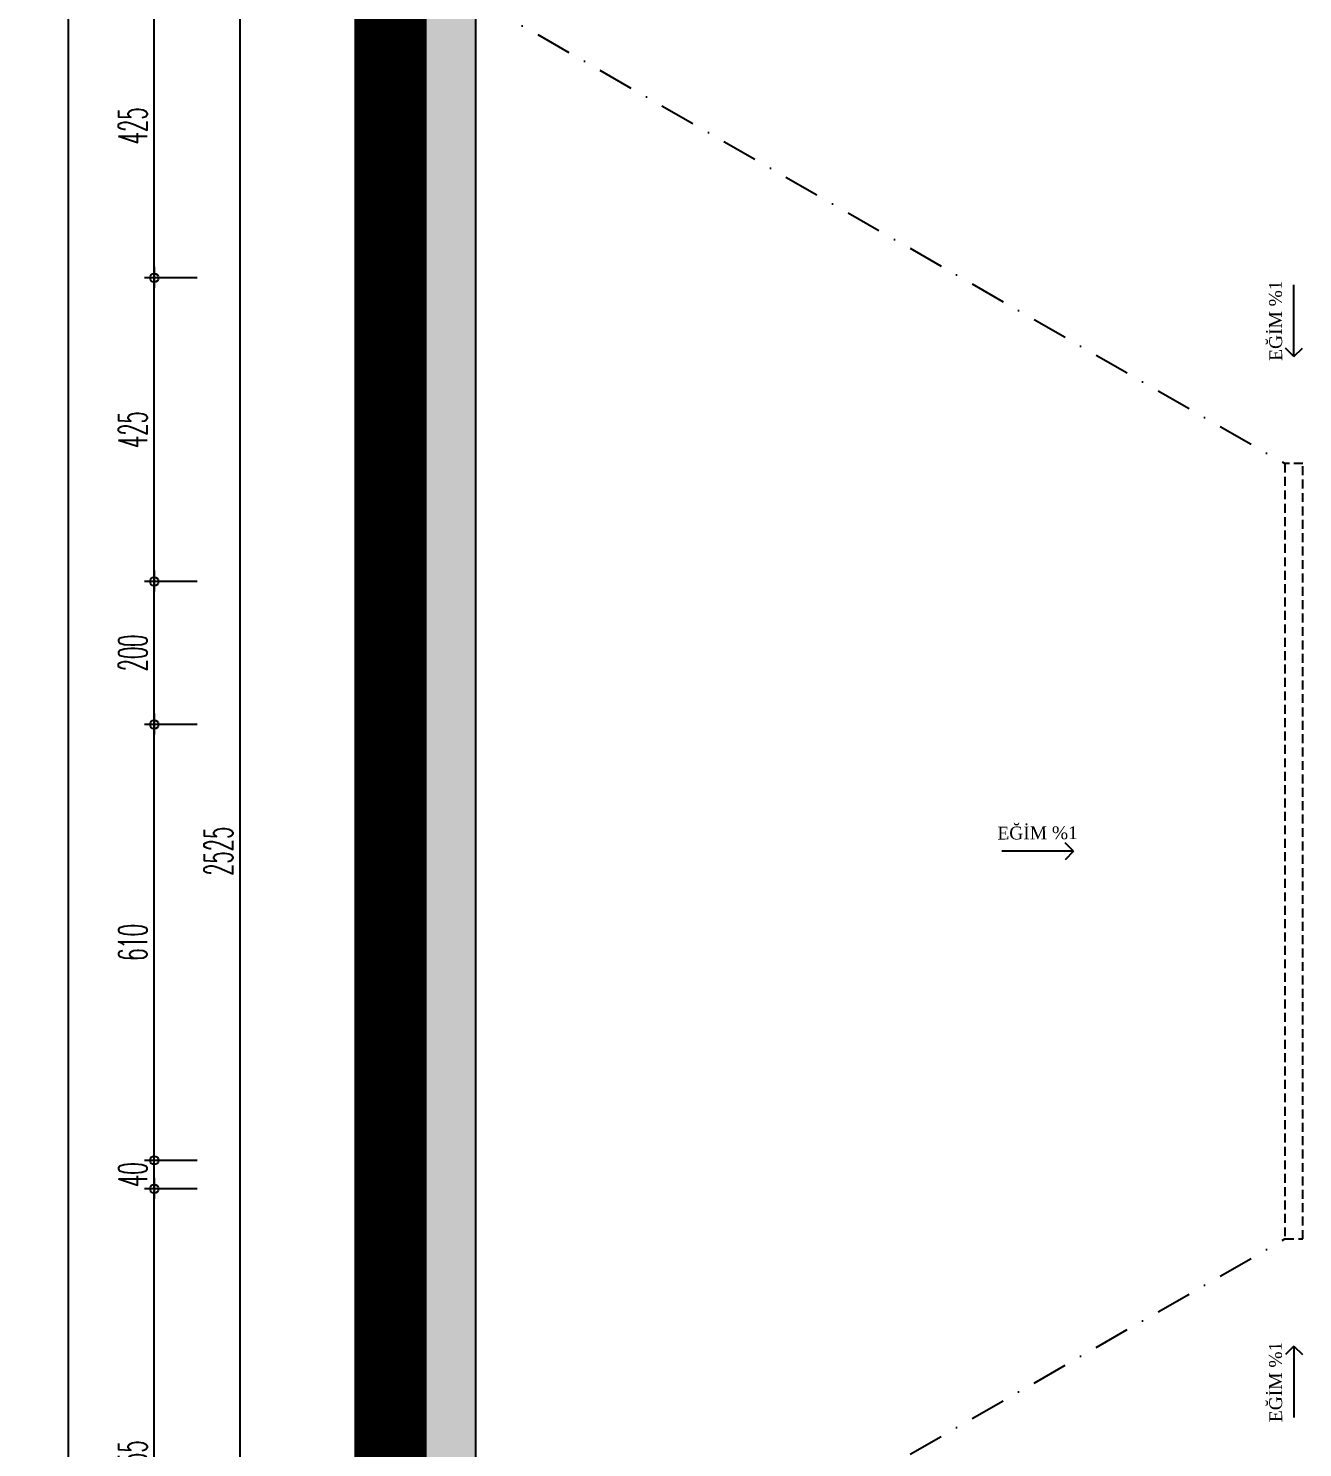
# Model space of a CAD drawing. Extents: x -5598 to 26293, y -3808 to 13850.
# Drawn here: x -3526 to -1743, y 7963 to 9949 of the extents above; entities that cross this region are included whole.
import ezdxf
from ezdxf.enums import TextEntityAlignment as Align

# ---------------------------------------------------------------- set-up
doc = ezdxf.new("R2010")
doc.units = 0
doc.header["$LTSCALE"] = 100
doc.header["$MEASUREMENT"] = 0
doc.linetypes.add('DASHDOT', pattern=[1, 0.5, -0.25, 0, -0.25])
doc.linetypes.add('HIDDEN', pattern=[0.375, 0.25, -0.125])
for name, color, linetype in [('IZ', 7, 'Continuous'), ('KOLON', 7, 'Continuous'), ('OK', 7, 'Continuous'), ('OLCU DIS', 7, 'Continuous'), ('SOLID', 7, 'Continuous'), ('TARAMA', 7, 'Continuous')]:
    doc.layers.add(name, color=color, linetype=linetype)
doc.styles.add('olcu', font='romans.shx', dxfattribs={"width": 0.5})
doc.styles.add('YAZI', font='times.ttf')
doc.dimstyles.new('1-200', dxfattribs={"dimtxt": 40, "dimasz": 2, "dimexe": 0, "dimexo": 0, "dimgap": 10, "dimtad": 1, "dimdec": 4, "dimrnd": 0.1, "dimzin": 9, "dimdsep": 46, "dimtxsty": 'olcu', "dimblk1": 'SOL', "dimblk2": 'SAG', "dimsah": 1, "dimcen": 0, "dimse1": 1, "dimse2": 1, "dimclre": 13, "dimadec": 0, "dimazin": 0, "dimtfac": 1, "dimtdec": 4, "dimtix": 1, "dimtmove": 2, "dimatfit": 2, "dimldrblk": 'SOL', "dimfxl": 0, "dimtolj": 1, "dimarcsym": 0})

# ---------------------------------------------------------------- blocks, each defined once
blk = doc.blocks.new('OK-EGIM')
at = {"color": 0, "ltscale": 200}
for points in [[(50, 0), (0, 0)], [(50, 0), (44.25, 5.92)], [(50, 0), (44.25, -5.92)]]:
    blk.add_lwpolyline(points, dxfattribs=at)
blk = doc.blocks.new('*U58')
at = {"color": 0, "linetype": 'ByBlock', "xscale": -2, "yscale": 2, "zscale": 2, "rotation": 180}
blk.add_blockref('OK-EGIM', (-21.2, 2.9), dxfattribs=at)
at = {"color": 0, "linetype": 'ByBlock', "style": 'YAZI'}
blk.add_text('EĞİM %%%1', height=18, rotation=0.2973, dxfattribs=at).set_placement((28.8, 19.6), align=Align.CENTER)
blk = doc.blocks.new('*U518')
at = {"color": 0, "linetype": 'ByBlock', "xscale": 2, "yscale": 2, "zscale": 2, "rotation": 179.9999999999984}
blk.add_blockref('OK-EGIM', (78.8, 2.9), dxfattribs=at)
at = {"color": 0, "linetype": 'ByBlock', "style": 'YAZI'}
blk.add_text('EĞİM %%%1', height=18, rotation=0.2973, dxfattribs=at).set_placement((28.8, 19.6), align=Align.CENTER)
blk = doc.blocks.new('TASIYICI SISTEM (1.BODRUM KAT)')
at = {"layer": 'TARAMA'}
h = blk.add_hatch(dxfattribs=at)
h.set_pattern_fill('ANSI33', color=253, scale=100)
h.set_pattern_definition([(45, (-5880, -12320), (-17.67767, 17.67767), []), (45, (-5862.322, -12320), (-17.67767, 17.67767), [12.5, -6.25])])
h.paths.add_polyline_path([(-7810, -4715), (-7850, -4715), (-7850, -10120), (-8480, -10120), (-8480, -4715), (-8780, -4715), (-8780, -2330), (-8550, -2330), (-8550, -60), (-6090, -60), (-6090, 30), (-8640, 30), (-8640, -2260), (-8850, -2260), (-8850, -4785), (-8530, -4785), (-8530, -10160), (-5890, -10160), (-5890, -10120), (-7810, -10120)])
at = {"layer": 'IZ', "color": 9, "linetype": 'HIDDEN', "ltscale": 0.5}
blk.add_lwpolyline([(-7622.5, -4065), (-7622.5, -2980), (-7647.5, -2980), (-7647.5, -4065)], close=True, dxfattribs=at)
at = {"layer": 'KOLON', "color": 4, "ltscale": 5}
for points in [[(-7810, -10120), (-5890, -10120), (-5890, -10160), (-8530, -10160), (-8530, -4785), (-8850, -4785), (-8850, -2260), (-8640, -2260), (-8640, 30), (-6090, 30)], [(-7850, -10120), (-8480, -10120), (-8480, -4715), (-8780, -4715), (-8780, -2330), (-8550, -2330), (-8550, -60)]]:
    blk.add_lwpolyline(points, dxfattribs=at)
at = {"layer": 'OK', "color": 252, "linetype": 'DASHDOT'}
for p, q in [((-8780, -2330), (-7647.5, -2980)), ((-8780, -4715), (-7647.5, -4065))]:
    blk.add_line(p, q, dxfattribs=at)
at = {"layer": 'OK', "color": 252, "linetype": 'DASHDOT', "rotation": 90}
for name, p in [('*U518', (-7632.1, -2808.8)), ('*U58', (-7632.1, -4293.8))]:
    blk.add_blockref(name, p, dxfattribs=at)
at = {"layer": 'OK', "color": 252, "linetype": 'DASHDOT'}
blk.add_blockref('*U58', (-8022.5, -3525.4), dxfattribs=at)
blk = doc.blocks.new('SOL')
at = {"color": 0}
for p, q in [((0, 30), (0, -6.96)), ((7.58, 0), (-6.97, 0))]:
    blk.add_line(p, q, dxfattribs=at)
blk.add_circle((0, 0), 3, dxfattribs=at)
blk = doc.blocks.new('SAG')
at = {"color": 0}
for p, q in [((7.58, 0), (-6.97, 0)), ((0, -30), (0, 6.96))]:
    blk.add_line(p, q, dxfattribs=at)
blk.add_circle((0, 0), 3, dxfattribs=at)
blk = doc.blocks.new('*D339')
at = {"layer": 'OLCU DIS', "color": 0, "lineweight": -2, "transparency": 16777216}
blk.add_line((-3230, 7537), (-3230, 10058), dxfattribs=at)
at = {"layer": 'OLCU DIS', "color": 0, "lineweight": -2, "transparency": 16777216, "xscale": 2, "yscale": 2, "zscale": 2}
for name, p, rotation in [('SAG', (-3230, 10060), 90), ('SOL', (-3230, 7535), 270)]:
    blk.add_blockref(name, p, dxfattribs=dict(at, rotation=rotation))
at = {"layer": 'OLCU DIS', "color": 0, "transparency": 16777216, "insert": (-3260, 8797.5), "char_height": 40, "attachment_point": 5, "rotation": 90, "style": 'olcu'}
blk.add_mtext('\\A1;2525', dxfattribs=at)
blk = doc.blocks.new('*D356')
at = {"layer": 'OLCU DIS', "color": 0, "lineweight": -2, "transparency": 16777216}
blk.add_line((-3350, 7572), (-3350, 8323), dxfattribs=at)
at = {"layer": 'OLCU DIS', "color": 0, "lineweight": -2, "transparency": 16777216, "xscale": 2, "yscale": 2, "zscale": 2}
for name, p, rotation in [('SAG', (-3350, 8325), 90), ('SOL', (-3350, 7570), 270)]:
    blk.add_blockref(name, p, dxfattribs=dict(at, rotation=rotation))
at = {"layer": 'OLCU DIS', "color": 0, "transparency": 16777216, "insert": (-3380, 7947.5), "char_height": 40, "attachment_point": 5, "rotation": 90, "style": 'olcu'}
blk.add_mtext('\\A1;755', dxfattribs=at)
blk = doc.blocks.new('*D357')
at = {"layer": 'OLCU DIS', "color": 0, "lineweight": -2, "transparency": 16777216}
blk.add_line((-3350, 8325), (-3350, 8365), dxfattribs=at)
at = {"layer": 'OLCU DIS', "color": 0, "transparency": 16777216, "insert": (-3380, 8345), "char_height": 40, "attachment_point": 5, "rotation": 90, "style": 'olcu'}
blk.add_mtext('\\A1;40', dxfattribs=at)
blk = doc.blocks.new('*D358')
at = {"layer": 'OLCU DIS', "color": 0, "lineweight": -2, "transparency": 16777216}
blk.add_line((-3350, 8367), (-3350, 8973), dxfattribs=at)
at = {"layer": 'OLCU DIS', "color": 0, "lineweight": -2, "transparency": 16777216, "xscale": 2, "yscale": 2, "zscale": 2}
for name, p, rotation in [('SAG', (-3350, 8975), 90), ('SOL', (-3350, 8365), 270)]:
    blk.add_blockref(name, p, dxfattribs=dict(at, rotation=rotation))
at = {"layer": 'OLCU DIS', "color": 0, "transparency": 16777216, "insert": (-3380, 8670), "char_height": 40, "attachment_point": 5, "rotation": 90, "style": 'olcu'}
blk.add_mtext('\\A1;610', dxfattribs=at)
blk = doc.blocks.new('*D359')
at = {"layer": 'OLCU DIS', "color": 0, "lineweight": -2, "transparency": 16777216}
blk.add_line((-3350, 8977), (-3350, 9173), dxfattribs=at)
at = {"layer": 'OLCU DIS', "color": 0, "lineweight": -2, "transparency": 16777216, "xscale": 2, "yscale": 2, "zscale": 2}
for name, p, rotation in [('SAG', (-3350, 9175), 90), ('SOL', (-3350, 8975), 270)]:
    blk.add_blockref(name, p, dxfattribs=dict(at, rotation=rotation))
at = {"layer": 'OLCU DIS', "color": 0, "transparency": 16777216, "insert": (-3380, 9075), "char_height": 40, "attachment_point": 5, "rotation": 90, "style": 'olcu'}
blk.add_mtext('\\A1;200', dxfattribs=at)
blk = doc.blocks.new('*D360')
at = {"layer": 'OLCU DIS', "color": 0, "lineweight": -2, "transparency": 16777216}
blk.add_line((-3350, 9177), (-3350, 9598), dxfattribs=at)
at = {"layer": 'OLCU DIS', "color": 0, "lineweight": -2, "transparency": 16777216, "xscale": 2, "yscale": 2, "zscale": 2}
for name, p, rotation in [('SAG', (-3350, 9600), 90), ('SOL', (-3350, 9175), 270)]:
    blk.add_blockref(name, p, dxfattribs=dict(at, rotation=rotation))
at = {"layer": 'OLCU DIS', "color": 0, "transparency": 16777216, "insert": (-3380, 9387.5), "char_height": 40, "attachment_point": 5, "rotation": 90, "style": 'olcu'}
blk.add_mtext('\\A1;425', dxfattribs=at)
blk = doc.blocks.new('*D361')
at = {"layer": 'OLCU DIS', "color": 0, "lineweight": -2, "transparency": 16777216}
blk.add_line((-3350, 9602), (-3350, 10023), dxfattribs=at)
at = {"layer": 'OLCU DIS', "color": 0, "lineweight": -2, "transparency": 16777216, "xscale": 2, "yscale": 2, "zscale": 2}
for name, p, rotation in [('SAG', (-3350, 10025), 90), ('SOL', (-3350, 9600), 270)]:
    blk.add_blockref(name, p, dxfattribs=dict(at, rotation=rotation))
at = {"layer": 'OLCU DIS', "color": 0, "transparency": 16777216, "insert": (-3380, 9812.5), "char_height": 40, "attachment_point": 5, "rotation": 90, "style": 'olcu'}
blk.add_mtext('\\A1;425', dxfattribs=at)
blk = doc.blocks.new('*D368')
at = {"layer": 'OLCU DIS', "color": 0, "lineweight": -2, "transparency": 16777216}
blk.add_line((-3470, -338), (-3470, 12638), dxfattribs=at)
at = {"layer": 'OLCU DIS', "color": 0, "lineweight": -2, "transparency": 16777216, "xscale": 2, "yscale": 2, "zscale": 2}
for name, p, rotation in [('SAG', (-3470, 12640), 90), ('SOL', (-3470, -340), 270)]:
    blk.add_blockref(name, p, dxfattribs=dict(at, rotation=rotation))
at = {"layer": 'OLCU DIS', "color": 0, "transparency": 16777216, "insert": (-3500, 6150), "char_height": 40, "attachment_point": 5, "rotation": 90, "style": 'olcu'}
blk.add_mtext('\\A1;12980', dxfattribs=at)

msp = doc.modelspace()

# ---------------------------------------------------------------- linework, layer by layer
at = {"layer": 'SOLID', "color": 251, "const_width": 100}
msp.add_lwpolyline([(-2990.23412, 2200), (-2700, 2200), (-2700, 7485), (-3020, 7485), (-3020, 10110), (-2810, 10110), (-2810, 12400), (-160, 12400), (-160, 12350), (220, 12350), (220, 12690), (990, 12690), (990, 12350), (1920, 12350), (1920, 12690), (2625, 12690), (2625, 12350), (3765.00004, 12350), (3765.00004, 12260), (5875, 12260)], dxfattribs=at)

# ---------------------------------------------------------------- block references
at = {"layer": 'KOLON'}
msp.add_blockref('TASIYICI SISTEM (1.BODRUM KAT)', (5880, 12320), dxfattribs=at)

# ---------------------------------------------------------------- dimensions: what is measured, and where the dimension line sits
at = {"layer": 'OLCU DIS', "color": 7}
for base, p1, p2, picture, middle in [((-3470, 12640), (-3170, -340), (-3170, 12640), '*D368', (-3500, 6150)), ((-3230, 10060), (-2970, 7535), (-2970, 10060), '*D339', (-3260, 8797.5)), ((-3350, 10025), (-3045, 9600), (-3045, 10025), '*D361', (-3380, 9812.5)), ((-3350, 9600), (-3045, 9175), (-3045, 9600), '*D360', (-3380, 9387.5)), ((-3350, 9175), (-3045, 8975), (-3045, 9175), '*D359', (-3380, 9075)), ((-3350, 8975), (-3045, 8365), (-3045, 8975), '*D358', (-3380, 8670)), ((-3350, 8365), (-3045, 8325), (-3045, 8365), '*D357', (-3380, 8345)), ((-3350, 8325), (-3045, 7570), (-3045, 8325), '*D356', (-3380, 7947.5))]:
    dim = msp.add_linear_dim(base=base, p1=p1, p2=p2, angle=90, dimstyle='1-200', dxfattribs=at)
    dim.commit()
    dim.dimension.update_dxf_attribs({"geometry": picture, "text_midpoint": middle})

doc.saveas('drawing.dxf')
